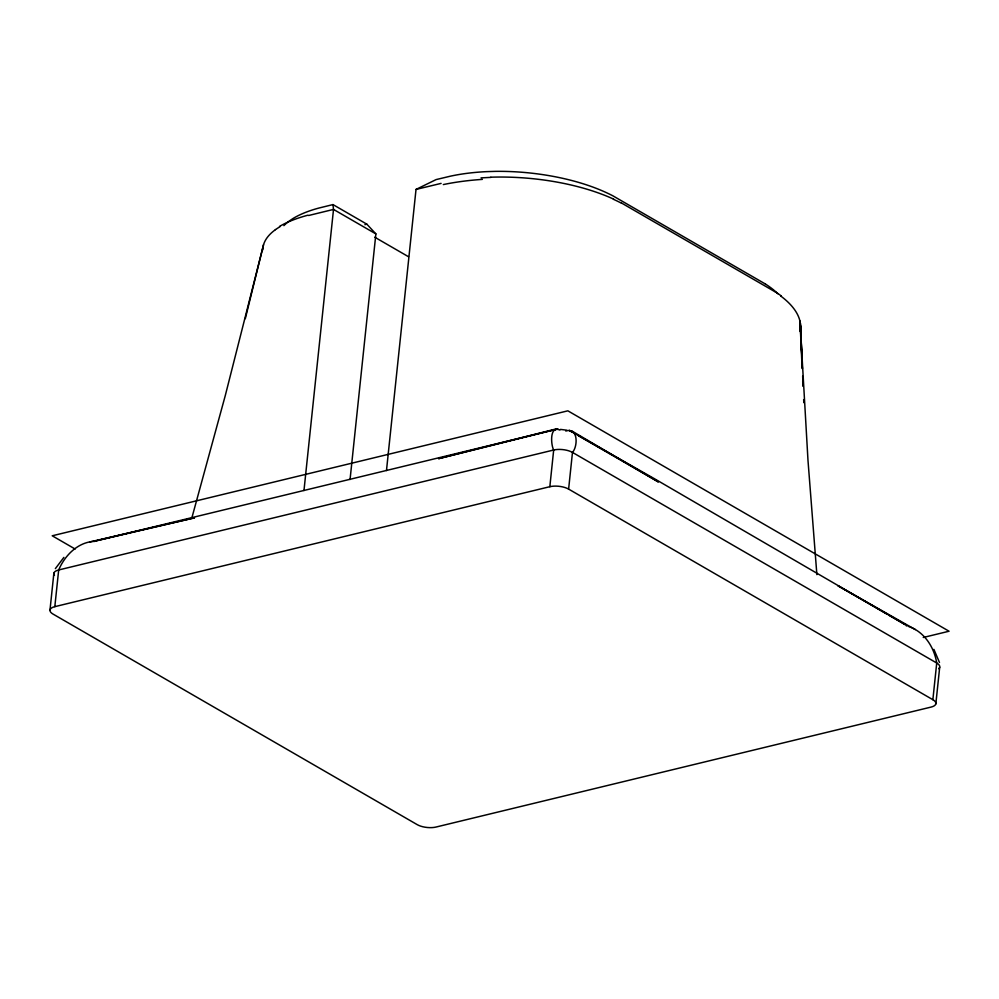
<?xml version="1.0" encoding="UTF-8"?>
<svg xmlns="http://www.w3.org/2000/svg" width="999" height="999" viewBox="0 0 999 999"><rect width="100%" height="100%" fill="white"/><g stroke="black" fill="none" stroke-linecap="round" stroke-linejoin="round"><path stroke-width="1.5" d="M53.871 573.176L50.012 609.852M908.528 626.46C924.25 631.618 934.215 647.24 936.725 663.011L932.866 699.7A13.412 5.345 6 0 1 931.031 707.092L436.014 827.047A13.412 5.345 6 0 1 417.232 824.65L52.984 614.048A13.412 5.345 6 0 1 54.82 606.655L58.679 569.967C64.86 555.357 78.034 541.908 94.743 541.333M303.971 490.534L333.516 209.415L332.967 204.583L318.731 208.092A127.685 50.912 6 0 0 292.932 218.556L288.636 221.478A120.142 47.902 6 0 0 283.903 225.649M350.062 479.495L375.874 233.903L366.845 224.176L332.967 204.583M386.476 470.541L416.021 189.423L436.088 179.595L450.437 176.174A127.685 50.912 6 0 1 486.525 171.641L495.404 171.366A120.142 47.902 6 0 1 605.769 192.37A125.499 50.05 6 0 1 612.849 195.804L765.409 284.016M54.82 606.655L549.837 486.7L553.683 450.012C550.849 444.967 549.425 425.099 559.927 430.082M932.866 699.7L568.618 489.098L572.477 452.41C578.009 446.166 578.271 427.01 565.784 431.044M935.838 703.895L939.697 667.207M245.317 318.656L263.524 244.73M263.037 246.803L225.25 395.691L192.02 517.295M55.357 568.643L63.886 557.38M275.399 229.62L280.145 226.561M308.579 215.509L333.516 209.415L375.874 233.903M555.531 429.083L438.561 458.691L557.867 428.933L93.794 541.396L194.518 517.832L90.022 541.895M416.021 189.423L441.096 183.391M364.91 224.65L366.845 224.176M923.263 637.474L949.05 631.231L567.857 410.826L52.223 535.789L75.125 549.025M481.031 177.884L490.921 177.385M566.833 430.207L560.451 429.395M906.155 625.711L907.104 625.986M621.415 202.959L774.974 291.745M915.359 629.582L838.011 585.814L886.5 613.836M374.725 237.2L408.516 256.731M571.878 431.93L569.218 430.382L654.158 478.558L905.394 624.725L889.197 615.396M578.533 435.776L658.428 481.98L572.277 431.218M933.903 649.375L939.472 662.449M816.882 574.637L807.979 460.277L799.999 321.016L802.085 367.457M802.709 381.393L802.921 386.039M800.399 323.314L802.334 368.444M802.672 376.311L803.071 385.564M803.671 399.575L803.808 402.684M800.574 325.612L802.384 368.831M802.709 376.548L803.096 385.814M549.837 486.7A13.412 5.345 6 0 1 568.618 489.098M54.446 575.387A13.412 5.345 6 0 1 58.679 569.967L553.683 450.012A13.412 5.345 6 0 1 572.477 452.41L936.725 663.011A13.412 5.345 6 0 1 938.673 668.718M262.725 249.975A133.292 51.311 7 0 1 275.487 229.645M279.545 226.411A140.509 50.824 4 0 1 307.917 215.197M765.409 284.016A125.449 50.025 6 0 1 770.928 287.824A120.142 47.902 6 0 1 777.834 293.731M443.319 184.578A140.509 49.5 3.2 0 1 482.367 179.383M490.809 177.198A133.441 55.17 4.9 0 1 613.711 199.163M613.386 199.276A139.023 56.319 5.3 0 1 621.166 203.034M775.162 291.708A138.961 56.881 5.4 0 1 781.268 295.966M780.781 296.054A133.441 54.995 5.1 0 1 800.049 331.268"/></g></svg>
